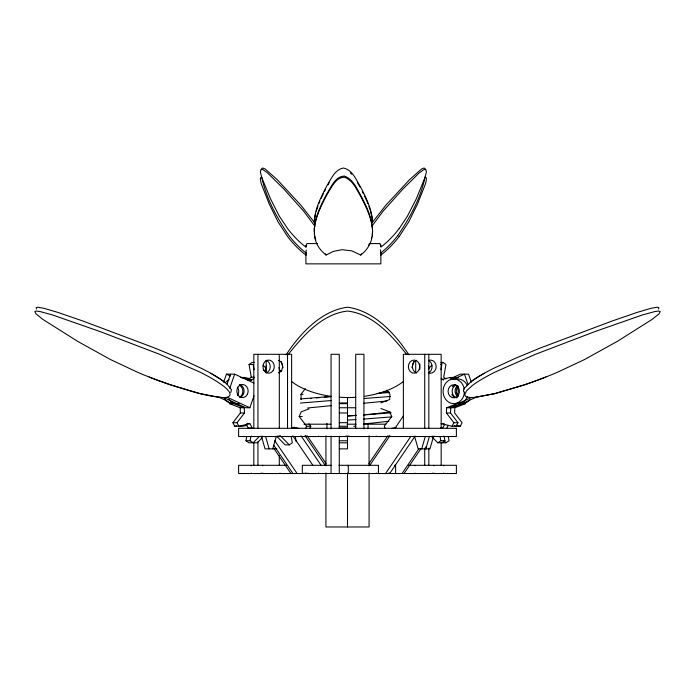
<?xml version="1.0" encoding="UTF-8"?>
<svg xmlns="http://www.w3.org/2000/svg" width="695" height="695" viewBox="0 0 695 695"><rect width="100%" height="100%" fill="white"/><g stroke="black" fill="none" stroke-linecap="round" stroke-linejoin="round"><path stroke-width="1.04" d="M380.886 245.014L380.869 246.351M380.86 254.405L380.452 249.861M399.095 236.63A39.25 15.42 -47.7 0 1 380.851 255.065L380.851 254.926M372.555 230.627L372.199 235.466M314.227 222.678C314.583 209.412 320.873 197.302 326.867 185.782C331.063 179.171 334.764 169.537 343.391 168.025C352.808 169.91 356.535 180.7 361.096 187.998C366.621 198.84 372.251 210.264 372.555 222.678M314.322 228.151L314.583 236.639M314.227 231.8C314.218 218.1 320.69 205.581 326.867 193.731C331.211 187.077 335.225 176.113 344.572 176.096C353.877 179.631 357.551 190.291 362.277 198.24C368.211 210.072 374.075 223.06 372.199 236.639M454.182 425.774L456.189 426.252L457.97 422.69L453.852 422.69L446.381 412.96L446.642 407.748L457.319 403.639L461.437 403.639L461.437 402.935A12.336 10.677 -90 0 0 467.535 396.567M457.97 422.69L450.499 412.96L450.751 407.748L461.437 403.639M314.322 221.366L314.505 219.698M261.607 169.762L261.911 168.477L262.788 168.025L265.229 169.015L277.192 179.64L300.7 204.982L314.609 222.678M261.694 176.973C265.977 197.979 276.871 217.804 288.92 235.466A39.528 15.533 47.7 0 0 305.896 252.876L305.93 255.048A39.25 15.42 47.7 0 1 287.678 236.63L277.974 221.748L269.286 204.148L261.198 183.636L260.321 178.884L260.625 177.599L261.502 177.147M314.592 218.864L315.565 213.791M314.592 226.813C316.451 214.616 322.254 203.496 328.049 192.758C332.045 186.738 336.067 177.034 344.572 177.26C353.121 180.326 356.743 189.9 361.096 197.119C366.282 207.249 371.434 217.822 372.451 229.324M262.171 437.772L257.263 442.802L249.036 442.802L245.952 440.752L246.708 436.503M259.47 436.338L253.145 442.802L250.07 440.752L250.817 436.503M440.908 369.783L441.855 364.475M265.056 370.748L266.541 365.613M272.735 448.866L276.289 436.53L280.806 436.234L289.233 444.861L292.317 442.802L291.188 436.434M411.927 367.664L413.707 361.496M421.717 448.866L425.279 436.53M425.827 448.866L429.388 436.53M433.202 437.555L429.944 448.866L418.155 448.866L414.594 436.53M316.242 211.237L317.919 206.146M306.408 252.693L306.269 253.093A33.647 13.222 47.7 0 0 305.93 255.056M223.651 382.198L226.44 374.162L234.658 374.162L253.944 383.067M230.853 392.449L231.444 389.739L227.048 384.231L230.549 374.162M229.784 388.218L234.658 374.162M149.156 377.02A87.648 16.272 19.1 0 0 172.916 385.621C189.5 390.746 206.267 396.498 223.712 397.575L245.752 407.748L249.861 407.748L254.005 395.803M318.892 203.618L319.935 201.116M309.866 428.033L310.761 426.252L306.651 426.252L299.18 416.522L301.213 411.866L308.98 408.868M286.114 354.858C299.849 333.73 321.203 310.587 347.5 307.233C373.797 310.587 395.151 333.73 408.886 354.858M321.029 198.64L322.159 196.198M322.549 195.399L323.323 193.801M658.556 309.023L658.86 307.694L657.288 307.233L651.215 308.259L637.028 312.437L611.652 321.186L540.614 347.874L515.308 358.333L493.415 368.437A86.632 16.089 -19.1 0 0 481.183 375.039A87.683 16.28 -19.1 0 0 472.253 380.808L470.706 381.981M305.757 428.033L306.651 426.252M444.131 423.646L441.047 423.646L452.071 426.252L453.852 422.69M452.071 426.252L460.299 426.252L462.079 422.69L454.608 412.96L454.86 407.748L465.546 403.639L465.033 402.935M324.504 191.455L325.686 189.162M444.661 424.515L442.68 428.007L440.621 428.007M446.789 428.007L448.275 425.392M328.049 184.809L329.221 182.759M361.426 253.831L360.705 255.048L351.792 250.878L342.07 249.696L333.513 251.347L326.068 255.048A39.25 30.849 0 0 1 314.687 236.63M288.399 354.311C303.376 335.477 322.167 313.914 347.5 311.047C372.833 313.914 391.624 335.477 406.601 354.311M371.834 226.283L383.049 211.237L402.813 189.162L419.163 172.977L423.794 169.641L425.792 169.302L426.409 171.865L425.088 177.26L416.392 198.64L407.348 216.336L399.139 228.681M368.958 463.513L387.88 435.704M369.792 465.311L389.938 435.704M394.821 428.528L403.369 415.975M385.56 473.53L410.867 436.338M389.678 473.53L414.985 436.338M402.005 473.53L418.877 448.735M404.064 473.53L420.935 448.735M372.173 222.678L386.072 204.982L409.581 179.64L421.544 169.015L423.993 168.025L424.871 168.477L425.166 169.762M397.861 235.466C409.902 217.804 420.805 197.979 425.088 176.973M399.139 236.639L408.799 221.748L417.487 204.148L425.575 183.636L426.452 178.884L426.157 177.599L425.279 177.147M246.934 425.305L242.929 426.252L234.702 426.252L232.921 422.69L240.392 412.96L240.14 407.748L229.454 403.639L229.454 402.935L233.563 402.935A12.336 10.677 -90 0 0 239.071 403.43M232.921 422.69L237.03 422.69L244.501 412.96L244.249 407.748L233.563 403.639L229.454 403.639M301.213 399.529L300.961 394.317L305.314 388.644M428.337 368.889L431.847 365.292M440.769 364.58L442.88 362.416L445.964 364.475L443.705 377.211L445.973 378.931M247.516 380.069L251.295 377.211L254.379 377.211M249.566 380.069L251.625 380.069L253.892 378.358M292.326 428.346L293.837 427.208L298.85 428.389M251.295 377.211L249.036 364.475L252.12 362.416L254.179 362.416M431.421 436.338L437.737 442.802L440.821 440.752L444.93 440.752L444.183 436.503M441.855 442.802L444.93 440.752M437.737 442.802L445.964 442.802L449.048 440.752L448.292 436.503M452.627 377.724L460.342 374.162L468.56 374.162L471.349 382.198M453.844 379.062L464.451 374.162L467.935 384.205M449.248 407.748L455.955 404.655M458.83 403.326L471.288 397.575A43.107 8.001 -19.1 0 0 476.049 397.271L495.101 393.552L525.046 384.63A87.683 16.28 -19.1 0 0 541.11 378.853A86.632 16.089 -19.1 0 0 557.459 372.251L584.504 359.55L617.36 341.341L652.197 319.353L659.086 313.801L660.18 311.508L658.608 311.047L655.038 311.508L642.475 314.939L594.851 331.602L535.402 354.311L494.736 372.251A86.675 16.098 -19.1 0 0 485.701 377.02A87.648 16.272 -19.1 0 0 472.235 385.621L466.475 390.894L464.703 394.821L465.858 396.55L467.17 397.106L471.288 397.575M476.04 397.271L453.357 407.748L446.642 407.748M380.938 402.892L389.678 399.529L389.93 394.317L386.82 390.26M223.72 397.575A43.107 8.001 19.1 0 0 227.169 397.271C235.049 394.673 224.728 386.82 221.427 384.63A87.683 16.28 19.1 0 0 212.496 378.853A86.632 16.089 19.1 0 0 200.256 372.251L159.598 354.311L100.15 331.602L52.525 314.939L39.962 311.508L36.392 311.047L34.819 311.508L35.914 313.801L42.803 319.353L77.64 341.341L110.496 359.55L137.541 372.251A86.632 16.089 19.1 0 0 153.89 378.853A87.683 16.28 19.1 0 0 169.954 384.63L199.899 393.552L218.96 397.271A43.107 8.001 19.1 0 0 220.576 397.427M234.702 426.252L236.708 425.774M246.23 424.515L248.211 428.007L252.32 428.007L249.844 423.646L238.811 426.252L237.03 422.69M441.273 379.6L450.299 377.463L458.518 377.463L454.504 378.419M392.041 428.389L396.046 427.442M390.26 411.918L372.624 414.046M388.844 391.641L379.479 392.849M388.844 421.24L372.624 423.09M364.797 396.263C376.716 394.369 388.635 391.016 398.973 384.63A87.683 32.561 0 0 0 403.282 381.503M307.616 407.991L331.228 405.663M386.846 401.006L363.772 403.256M300.362 398.947L331.359 396.419M300.362 403.065L331.359 400.529M310.526 398.548L311.178 398.47M391.937 416.87L363.659 419.076M474.103 397.453L494.588 393.683L522.084 385.621A87.648 16.272 -19.1 0 0 545.844 377.02M391.198 412.839L363.659 414.967M390.425 396.48L364.267 398.487M316.321 397.905L319.674 397.583M389.634 392.449L377.194 393.492M372.164 414.09L363.78 414.767M372.164 423.133L363.78 423.811M324.252 397.184L330.707 396.663M356.318 415.332L347.5 415.975L355.962 415.454M266.463 370.93L264.656 371.043L263.249 369.61M355.962 419.563L347.5 420.084M317.406 243.589L306.982 243.589A31.562 12.406 47.7 0 0 305.948 247.107A39.25 15.42 47.7 0 1 287.678 228.672L279.433 216.336L270.381 198.64L261.685 177.26L260.373 171.865L260.99 169.302L262.988 169.641L267.618 172.977L283.96 189.162L303.724 211.237L314.948 226.283M369.366 243.589L379.791 243.589M440.821 362.416L442.88 362.416M249.036 364.475L253.145 364.475L254.092 369.783M278.964 367.664L279.85 370.748L281.909 370.748M450.299 377.463L451.22 379.322L452.766 379.322M454.825 379.322L455.338 379.322L454.408 377.463M300.961 394.317L303.011 394.317M339.282 402.935L347.5 402.935M339.282 403.639L347.5 403.639M463.487 403.639L465.546 403.639M240.14 407.748L244.249 407.748M339.282 407.748L355.718 407.748M240.392 412.96L244.501 412.96M339.282 412.96L347.5 412.96M446.381 412.96L450.499 412.96M299.18 416.522L302.264 416.522M339.282 422.69L347.5 422.69M246.76 423.646L249.844 423.646M304.019 424.193L330.855 424.193M347.135 424.193L356.109 424.193M363.989 424.193L385.829 424.193M339.282 426.252L347.5 426.252M353.668 426.252L355.718 426.252M339.282 428.007L347.5 428.007M280.806 436.234L276.697 436.234L285.115 444.861L289.233 444.861M245.952 440.752L250.07 440.752M339.282 440.752L347.5 440.752M339.282 442.802L347.5 442.802M276.845 448.866L265.056 448.866L261.502 436.53M339.282 448.866L347.5 448.866L347.5 436.017M286.453 465.311L238.611 465.311L238.611 473.53L456.389 473.53L456.389 465.311L408.547 465.311M331.315 465.311L302.325 465.311L302.325 473.53M338.865 465.311L378.445 465.311L378.445 473.53M394.578 465.311L395.62 465.311L395.62 473.53M339.308 397.245L347.5 397.575A43.107 16.011 0 0 0 355.718 397.271M331.228 396.393C319.561 394.699 307.946 391.493 297.651 385.621A87.648 32.552 0 0 1 291.718 381.503M456.285 425.305L460.299 426.252M249.722 378.653L244.701 377.463L240.592 377.463L251.625 380.069M292.734 427.911L294.741 428.389M380.938 408.495L389.678 411.866L391.711 416.522L384.239 426.252L385.134 428.033M226.44 374.162L230.297 375.943M227.178 397.271L249.861 407.748M218.96 397.271L228.412 401.641M279.85 370.748L281.466 371.686M441.108 378.358L443.375 380.069M227.048 384.231L222.747 380.808A87.683 16.28 19.1 0 0 213.817 375.039A86.632 16.089 19.1 0 0 201.585 368.437L179.692 358.333L154.386 347.874L83.348 321.186L57.972 312.437L43.785 308.259L37.712 307.233L36.14 307.694L36.444 309.023M464.538 392.727L463.383 391.007L464.104 388.548L470.915 381.798A87.648 16.272 -19.1 0 1 484.38 373.206M443.853 440.647L445.964 442.802M263.153 365.292L266.663 368.889M350.471 172.977L351.653 174.254M308.893 423.82L310.761 426.252M307.12 435.704L326.042 463.513M305.062 435.704L325.208 465.311M300.952 435.704L321.09 465.311M292.725 435.704L312.872 465.311M274.812 440.769L297.104 473.53M273.708 445.191L292.995 473.53M274.065 448.735L290.936 473.53M326.068 255.048L325.356 253.831M357.551 182.759L358.733 184.809M359.124 185.522L359.914 186.946M362.277 191.455L363.45 193.801M364.614 196.198L366.847 201.116M367.195 201.95L367.89 203.618M368.854 206.146L369.749 208.691M370.009 209.542L370.539 211.237M428.459 365.613L429.345 368.697M425.783 446.807L426.382 448.866M281.293 361.496L283.073 367.664M265.612 436.53L269.173 448.866M380.504 253.084L380.851 255.048M370.765 212.088L372.051 218.022M440.074 436.503L440.821 440.752M295.297 436.434L296.235 441.742M314.305 233.068L314.488 234.667M372.19 218.864L372.451 221.366M305.93 247.02L305.904 245.683M457.319 403.639L457.319 402.935L461.437 402.935A12.336 10.677 90 0 1 458.743 403.595M443.775 436.017L443.775 436.53M443.775 465.311L443.775 465.824M443.775 473.017L443.775 473.53M441.169 428.302L441.169 354.302L403.369 354.302L403.369 428.302M441.169 442.785L441.169 465.311M433.915 436.017L433.915 436.53M433.915 465.311L433.915 465.824M433.915 473.017L433.915 473.53M432.255 436.017L432.255 436.53M432.255 473.017L432.255 473.53M428.841 354.302L428.841 428.302M428.841 448.145L428.841 465.311M424.732 354.302L424.732 428.302M424.732 448.145L424.732 465.311M419.806 363.954L419.806 369.323M415.697 360.74L415.697 372.537M415.002 436.017L415.002 436.53M415.002 465.311L415.002 465.824M415.002 473.017L415.002 473.53M389.574 436.017L389.574 436.53M389.574 473.017L389.574 473.53M388.766 436.017L388.766 436.53M388.766 473.017L388.766 473.53M376.282 436.017L376.282 436.53M376.282 473.017L376.282 473.53M369.08 435.704L369.08 465.824M369.08 472.878L369.08 526.975L325.92 526.975L325.92 472.878M368.055 423.437L368.055 428.841M363.945 428.841L363.945 354.302L355.718 354.302L355.718 428.302M349.159 436.017L349.159 436.53M348.308 436.017L348.308 436.53M348.308 465.311L348.308 473.53M347.5 397.427L347.5 428.033M347.5 465.311L347.5 465.824M347.5 473.017L347.5 526.975M346.692 436.017L346.692 436.53M345.841 436.017L345.841 436.53M339.282 428.302L339.282 354.302L331.055 354.302L331.055 428.841M339.282 436.225L339.282 473.53M331.055 436.225L331.055 473.53M326.945 423.437L326.945 428.841M325.92 435.704L325.92 465.824M318.718 436.017L318.718 436.53M318.718 473.017L318.718 473.53M308.033 473.017L308.033 473.53M306.234 436.017L306.234 436.53M306.234 473.017L306.234 473.53M305.426 436.017L305.426 436.53M305.426 473.017L305.426 473.53M303.923 473.017L303.923 473.53M291.631 428.302L291.631 354.302L253.831 354.302L253.831 428.302M287.522 354.302L287.522 428.302M279.998 436.017L279.998 436.53M279.998 473.017L279.998 473.53M279.303 354.302L279.303 428.302M279.303 455.659L279.303 465.311M266.159 360.74L266.159 372.537M262.745 436.017L262.745 436.53M262.745 465.311L262.745 465.824M262.745 473.017L262.745 473.53M261.085 436.017L261.085 436.53M261.085 473.017L261.085 473.53M257.941 354.302L257.941 428.302M257.941 441.716L257.941 465.311M253.831 442.785L253.831 465.311M251.225 436.017L251.225 436.53M251.225 465.311L251.225 465.824M251.225 473.017L251.225 473.53M233.563 403.639L233.563 402.935A12.336 10.677 90 0 1 228.811 399.043M266.072 360.314A6.576 5.699 -90 0 1 270.207 366.639A6.576 5.699 -90 0 1 266.072 372.963M279.39 372.963A6.576 5.699 -90 0 1 278.86 372.755M278.86 360.523A6.576 5.699 -90 0 1 279.39 360.314M278.938 360.523A6.576 5.699 -90 0 1 282.535 366.639A6.576 5.699 -90 0 1 278.938 372.755M428.398 360.523A6.576 5.699 -90 0 1 436.191 366.639A6.576 5.699 -90 0 1 428.398 372.755M428.476 360.523A6.576 5.699 -90 0 1 432.073 366.639A6.576 5.699 -90 0 1 428.476 372.755M416.592 372.963A6.576 5.699 -90 0 1 412.465 366.639A6.576 5.699 -90 0 1 416.592 360.314M379.809 243.571A31.544 12.397 -47.7 0 1 380.834 247.107A39.25 15.42 -47.7 0 0 399.095 228.672M372.094 236.63A39.25 30.849 0 0 1 360.722 255.065M315.747 239.966A39.528 31.058 0 0 1 314.644 235.466M371.669 237.812A39.528 31.058 0 0 1 371.373 238.889M369.201 244.093A39.528 31.058 0 0 1 368.637 245.074M397.827 235.466A39.528 15.533 -47.7 0 1 380.886 252.876L380.851 263.857L305.93 263.857L305.896 252.867A34.62 13.605 47.7 0 1 306.269 250.035M239.497 384.613A6.576 5.699 -90 0 1 244.067 390.72A6.576 5.699 -90 0 1 240.07 397.34M210.62 373.206A87.648 16.272 19.1 0 1 224.085 381.798M457.015 387.028A6.576 5.699 -90 0 1 456.824 395.359M457.466 396.445A6.576 5.699 -90 0 1 457.692 385.499M457.197 397.601A6.576 5.699 -90 0 1 451.802 394.578M452.315 386.759A6.576 5.699 -90 0 1 455.503 384.613M225.467 382.58A12.336 10.677 -90 0 1 229.081 379.835M232.147 403.595A12.336 10.677 90 0 1 223.747 397.427M239.228 385.186A6.576 5.699 -90 0 1 242.816 390.972A6.576 5.699 -90 0 1 239.74 397.149M237.438 387.158A6.576 5.699 -90 0 1 237.438 395.455M469.742 399.781A12.336 10.677 -90 0 1 461.984 403.639A12.336 10.677 90 0 1 461.028 403.587M458.396 396.411A6.576 5.699 -90 0 1 458.396 386.203M454.504 379.6A12.336 10.677 -90 0 1 467.361 385.638M464.416 392.162A12.336 10.677 -90 0 1 448.562 402.075A12.336 10.677 -90 0 1 447.537 381.286A12.336 10.677 -90 0 1 464.269 389.061M451.22 379.322A12.336 10.677 90 0 1 453.766 378.975M456.832 397.775A6.576 5.699 -90 0 1 452.184 391.624A6.576 5.699 -90 0 1 456.302 384.978M456.389 428.302L238.611 428.302L238.611 436.53L456.389 436.53L456.389 428.302M273.274 370.426A6.576 5.699 -90 0 0 269.13 360.088A6.576 5.699 -90 0 0 263.448 369.401A6.576 5.699 -90 0 0 273.274 370.426M418.703 370.426A6.576 5.699 -90 0 0 414.559 360.088A6.576 5.699 -90 0 0 408.877 369.401A6.576 5.699 -90 0 0 418.703 370.426M247.411 394.369A6.576 5.699 -90 0 0 242.512 384.483A6.576 5.699 -90 0 0 237.542 394.326A6.576 5.699 -90 0 0 247.411 394.369M458.422 395.09A6.576 5.699 -90 0 0 454.269 384.752A6.576 5.699 -90 0 0 448.596 394.074A6.576 5.699 -90 0 0 458.422 395.09"/></g></svg>
